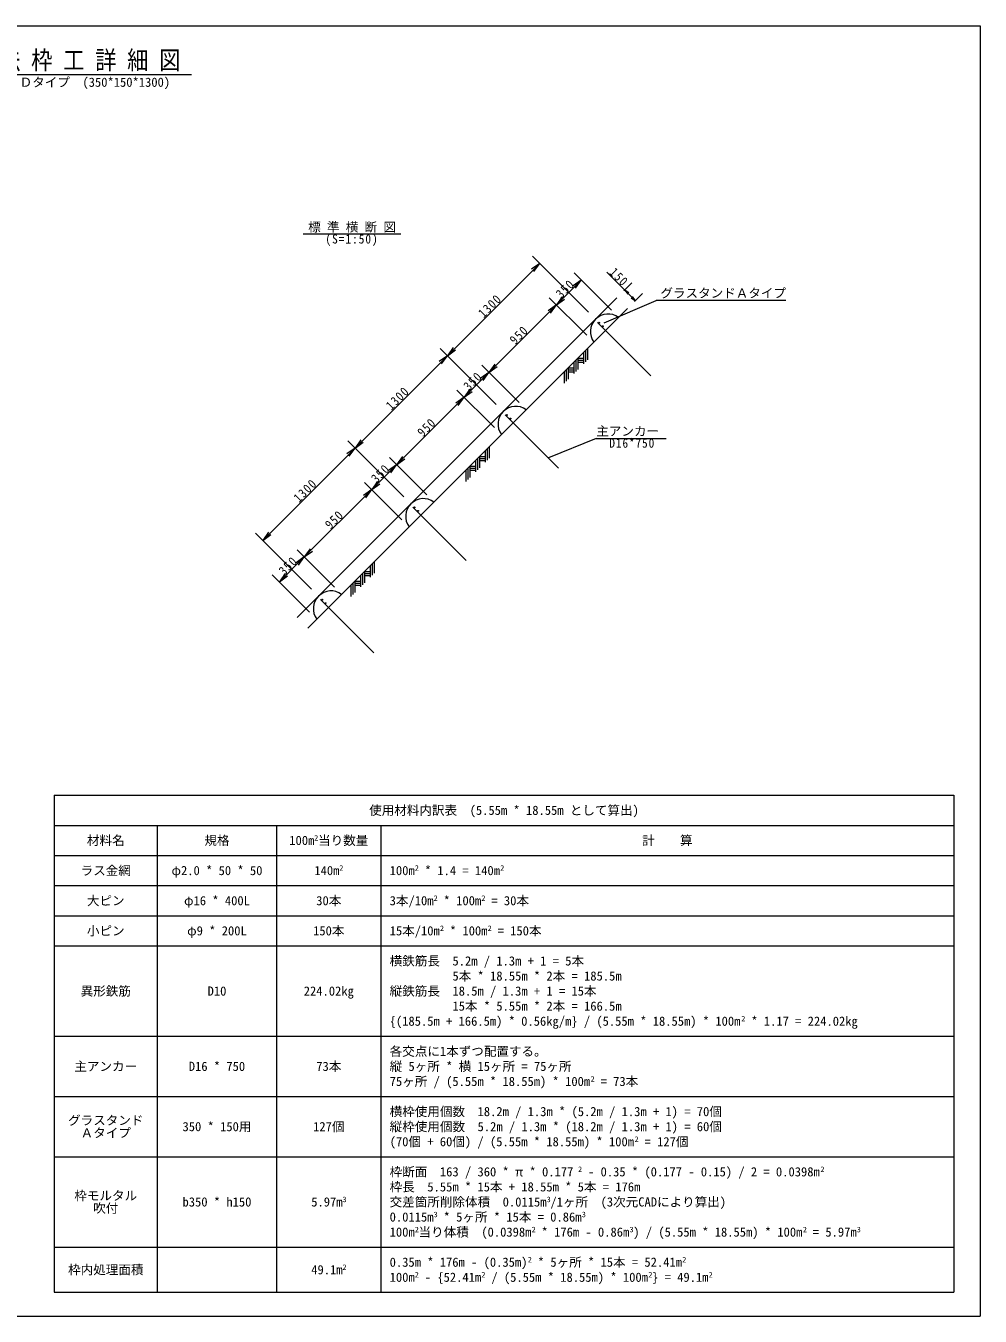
# Model space of a CAD drawing. Units: millimetres on the paper, scale 1:50. Extents: x 20 to 400, y 20 to 277.
# Drawn here: x 210 to 400, y 20 to 277 of the extents above; entities that cross this region are included whole.
import ezdxf
from ezdxf.enums import TextEntityAlignment as Align

# ---------------------------------------------------------------- set-up
doc = ezdxf.new("R2010")
doc.units = ezdxf.units.MM
doc.layers.add('D1', color=7, linetype='Continuous', lineweight=20)
doc.styles.add('ＭＳ ゴシック', font='')
doc.styles.get('ＭＳ ゴシック').set_extended_font_data('MS Gothic')

# ---------------------------------------------------------------- blocks, each defined once
blk = doc.blocks.new('open_arrow')
at = {"color": 0, "linetype": 'Continuous', "lineweight": -2}
blk.add_lwpolyline([(7.5, 1.25), (0, 0), (7.5, -1.25)], dxfattribs=at)

msp = doc.modelspace()

# ---------------------------------------------------------------- linework, layer by layer
at = {"layer": 'D1'}
for p, q in [((20, 277), (400, 277)), ((400, 277), (400, 20)), ((242.986, 267.225), (177.014, 267.225)), ((284.674, 235.469), (265.234, 235.469)), ((293.934, 211.294), (312.318, 229.678)), ((322.015, 219.982), (310.904, 231.093)), ((315.634, 221.414), (320.583, 226.363)), ((326.612, 220.335), (319.169, 227.778)), ((331.36, 222.255), (325.651, 227.965)), ((329.087, 224.224), (330.653, 225.791)), ((331.208, 222.103), (332.774, 223.669)), ((264.033, 159.17), (327.672, 222.81)), ((302.199, 207.979), (315.634, 221.414)), ((321.662, 215.385), (314.219, 222.828)), ((325.138, 217.859), (335.502, 222.307)), ((361.34, 222.307), (335.502, 222.307)), ((266.154, 157.049), (329.794, 220.689)), ((323.845, 217.912), (334.452, 207.305)), ((275.549, 192.909), (293.934, 211.294)), ((303.631, 201.597), (292.519, 212.708)), ((319.905, 210.8), (319.905, 208.551)), ((319.905, 210.8), (321.029, 210.8)), ((321.029, 211.924), (321.029, 209.675)), ((321.432, 212.327), (321.432, 210.078)), ((321.835, 212.73), (321.835, 210.482)), ((308.227, 201.95), (300.784, 209.393)), ((317.571, 208.466), (317.571, 206.218)), ((317.974, 208.869), (317.974, 206.621)), ((317.974, 208.869), (319.099, 208.869)), ((317.974, 208.466), (319.099, 208.466)), ((319.099, 209.994), (319.099, 207.745)), ((319.502, 210.397), (319.502, 208.148)), ((319.905, 210.397), (321.029, 210.397)), ((319.905, 209.994), (321.029, 209.994)), ((297.249, 203.029), (302.199, 207.979)), ((317.168, 208.063), (317.168, 205.815)), ((317.974, 208.063), (319.099, 208.063)), ((303.277, 197.001), (295.835, 204.443)), ((283.814, 189.594), (297.249, 203.029)), ((305.461, 199.527), (316.067, 188.92)), ((257.164, 174.524), (275.549, 192.909)), ((285.246, 183.212), (274.135, 194.323)), ((302.248, 193.143), (302.248, 190.895)), ((323.57, 194.805), (314.056, 190.931)), ((323.57, 194.805), (337.475, 194.805)), ((289.842, 183.566), (282.4, 191.008)), ((299.512, 190.407), (299.512, 188.158)), ((299.915, 190.81), (299.915, 188.561)), ((300.318, 191.213), (300.318, 188.964)), ((300.318, 191.213), (301.442, 191.213)), ((300.318, 190.81), (301.442, 190.81)), ((300.318, 190.407), (301.442, 190.407)), ((301.442, 192.337), (301.442, 190.089)), ((301.845, 192.74), (301.845, 190.492)), ((278.864, 184.644), (283.814, 189.594)), ((297.581, 188.476), (297.581, 186.228)), ((297.984, 188.879), (297.984, 186.631)), ((298.387, 189.282), (298.387, 187.034)), ((298.387, 189.282), (299.512, 189.282)), ((298.387, 188.879), (299.512, 188.879)), ((298.387, 188.476), (299.512, 188.476)), ((284.892, 178.616), (277.45, 186.058)), ((265.429, 171.209), (278.864, 184.644)), ((287.076, 181.142), (297.682, 170.535)), ((266.861, 164.827), (255.75, 175.938)), ((271.457, 165.181), (264.015, 172.623)), ((260.479, 166.259), (265.429, 171.209)), ((278.963, 169.858), (278.963, 167.61)), ((279.366, 170.261), (279.366, 168.013)), ((266.508, 160.231), (259.065, 167.673)), ((276.63, 167.525), (276.63, 165.276)), ((277.033, 167.928), (277.033, 165.679)), ((277.436, 168.331), (277.436, 166.082)), ((277.436, 168.331), (278.56, 168.331)), ((277.436, 167.928), (278.56, 167.928)), ((277.436, 167.525), (278.56, 167.525)), ((278.56, 169.455), (278.56, 167.207)), ((274.699, 165.594), (274.699, 163.346)), ((275.102, 165.997), (275.102, 163.749)), ((275.505, 166.4), (275.505, 164.152)), ((275.505, 166.4), (276.63, 166.4)), ((275.505, 165.997), (276.63, 165.997)), ((275.505, 165.594), (276.63, 165.594)), ((268.691, 162.757), (279.298, 152.151)), ((215.656, 123.761), (215.656, 24.761)), ((215.656, 123.761), (394.756, 123.761)), ((394.756, 123.761), (394.756, 24.761)), ((215.656, 117.761), (394.756, 117.761)), ((236.176, 117.761), (236.176, 24.761)), ((259.936, 117.761), (259.936, 24.761)), ((280.696, 117.761), (280.696, 24.761)), ((215.656, 111.761), (394.756, 111.761)), ((215.656, 105.761), (394.756, 105.761)), ((215.656, 99.761), (394.756, 99.761)), ((215.656, 93.761), (394.756, 93.761)), ((215.656, 75.761), (394.756, 75.761)), ((215.656, 63.761), (394.756, 63.761)), ((215.656, 51.761), (394.756, 51.761)), ((215.656, 33.761), (394.756, 33.761)), ((215.656, 24.761), (394.756, 24.761)), ((20, 20), (400, 20))]:
    msp.add_line(p, q, dxfattribs=at)
for centre in [(324.138, 217.859), (324.845, 217.152), (305.753, 199.474), (306.46, 198.767), (287.368, 181.09), (288.075, 180.383), (268.983, 162.705), (269.69, 161.998)]:
    msp.add_circle(centre, 0.1, dxfattribs=at)
for centre in [(325.934, 216.063), (307.549, 197.678), (289.164, 179.293), (270.78, 160.909)]:
    msp.add_arc(centre, 3.542, 53.79741, 216.20259, dxfattribs=at)

# ---------------------------------------------------------------- block references
for p, xscale, yscale, rotation in [((312.318, 229.678), 0.263, 0.263, 225), ((320.583, 226.363), 0.263, 0.263, 225), ((329.239, 224.377), 0.132, 0.132, 315), ((315.634, 221.414), 0.263, 0.263, 225), ((315.634, 221.414), 0.263, 0.263, 45), ((331.36, 222.255), 0.132, 0.132, 135), ((293.934, 211.294), 0.263, 0.263, 225), ((293.934, 211.294), 0.263, 0.263, 45), ((302.199, 207.979), 0.263, 0.263, 225), ((302.199, 207.979), 0.263, 0.263, 45), ((297.249, 203.029), 0.263, 0.263, 225), ((297.249, 203.029), 0.263, 0.263, 45), ((275.549, 192.909), 0.263, 0.263, 225), ((275.549, 192.909), 0.263, 0.263, 45), ((283.814, 189.594), 0.263, 0.263, 45), ((283.814, 189.594), 0.263, 0.263, 225), ((278.864, 184.644), 0.263, 0.263, 45), ((278.864, 184.644), 0.263, 0.263, 225), ((257.164, 174.524), 0.263, 0.263, 45), ((265.429, 171.209), 0.263, 0.263, 45), ((265.429, 171.209), 0.263, 0.263, 225), ((260.479, 166.259), 0.263, 0.263, 45)]:
    msp.add_blockref('open_arrow', p, dxfattribs=dict(at, xscale=xscale, yscale=yscale, rotation=rotation))

# ---------------------------------------------------------------- texts
at = {"layer": 'D1', "style": 'ＭＳ ゴシック', "width": 0.85}
msp.add_text('簡 易 吹 付 法 枠 工 詳 細 図', height=3.666, dxfattribs=at).set_placement((210, 267.225), align=Align.BOTTOM_CENTER)
at = {"layer": 'D1', "style": 'ＭＳ ゴシック'}
msp.add_text('イージーシェルフ工法\u3000Ｄタイプ\u3000(350*150*1300)', height=1.833, dxfattribs=at).set_placement((210, 266.685), align=Align.TOP_CENTER)
msp.add_text('標 準 横 断 図', height=1.833, dxfattribs=at).set_placement((274.954, 235.469), align=Align.BOTTOM_CENTER)
msp.add_text('グラスタンドＡタイプ', height=1.833, dxfattribs=at).set_placement((361.34, 222.307), align=Align.BOTTOM_RIGHT)
msp.add_text('主アンカー', height=1.833, dxfattribs=at).set_placement((323.57, 194.805), align=Align.BOTTOM_LEFT)
for s, height, p in [('使用材料内訳表\u3000(5.55m * 18.55m として算出)', 1.833, (305.206, 120.761)), ('材料名', 1.833, (225.916, 114.761)), ('規格', 1.833, (248.056, 114.761)), ('100m', 1.833, (264.941, 114.761)), ('2', 1.1, (267.816, 115.261)), ('当り数量', 1.833, (273.191, 114.761)), ('計\u3000\u3000算', 1.833, (337.726, 114.761)), ('ラス金網', 1.833, (225.916, 108.761)), ('φ2.0 * 50 * 50', 1.833, (248.056, 108.761)), ('140m', 1.833, (269.941, 108.761)), ('2', 1.1, (272.816, 109.261)), ('大ピン', 1.833, (225.916, 102.761)), ('φ16 * 400L', 1.833, (248.056, 102.761)), ('30本', 1.833, (270.316, 102.761)), ('小ピン', 1.833, (225.916, 96.761)), ('φ9 * 200L', 1.833, (248.056, 96.761)), ('150本', 1.833, (270.316, 96.761)), ('異形鉄筋', 1.833, (225.916, 84.761)), ('D10', 1.833, (248.056, 84.761)), ('224.02kg', 1.833, (270.316, 84.761)), ('主アンカー', 1.833, (225.916, 69.761)), ('D16 * 750', 1.833, (248.056, 69.761)), ('73本', 1.833, (270.316, 69.761)), ('グラスタンド', 1.833, (225.916, 59.011)), ('Ａタイプ', 1.833, (225.916, 56.511)), ('350 * 150用', 1.833, (248.056, 57.761)), ('127個', 1.833, (270.316, 57.761)), ('枠モルタル', 1.833, (225.916, 44.011)), ('b350 * h150', 1.833, (248.056, 42.761)), ('3', 1.1, (273.441, 43.261)), ('吹付', 1.833, (225.916, 41.511)), ('5.97m', 1.833, (269.941, 42.761)), ('枠内処理面積', 1.833, (225.916, 29.261)), ('49.1m', 1.833, (269.941, 29.261)), ('2', 1.1, (273.441, 29.761))]:
    msp.add_text(s, height=height, dxfattribs=at).set_placement(p, align=Align.MIDDLE_CENTER)
for s, height, p in [('100m', 1.833, (282.436, 108.761)), ('2', 1.1, (287.436, 109.261)), (' * 1.4 = 140m', 1.833, (288.186, 108.761)), ('2', 1.1, (304.436, 109.261)), ('3本/10m', 1.833, (282.436, 102.761)), ('2', 1.1, (291.186, 103.261)), (' * 100m', 1.833, (291.936, 102.761)), ('2', 1.1, (300.686, 103.261)), (' = 30本', 1.833, (301.436, 102.761)), ('15本/10m', 1.833, (282.436, 96.761)), ('2', 1.1, (292.436, 97.261)), (' * 100m', 1.833, (293.186, 96.761)), ('2', 1.1, (301.936, 97.261)), (' = 150本', 1.833, (302.686, 96.761)), ('横鉄筋長\u30005.2m / 1.3m + 1 = 5本', 1.833, (282.436, 90.761)), ('\u3000\u3000\u3000\u3000\u30005本 * 18.55m * 2本 = 185.5m', 1.833, (282.436, 87.761)), ('縦鉄筋長\u300018.5m / 1.3m + 1 = 15本', 1.833, (282.436, 84.761)), ('\u3000\u3000\u3000\u3000\u300015本 * 5.55m * 2本 = 166.5m', 1.833, (282.436, 81.761)), ('{(185.5m + 166.5m) * 0.56kg/m} / (5.55m * 18.55m) * 100m', 1.833, (282.436, 78.761)), ('2', 1.1, (352.436, 79.261)), (' * 1.17 = 224.02kg', 1.833, (353.186, 78.761)), ('各交点に1本ずつ配置する。', 1.833, (282.436, 72.761)), ('縦 5ヶ所 * 横 15ヶ所 = 75ヶ所', 1.833, (282.436, 69.761)), ('75ヶ所 / (5.55m * 18.55m) * 100m', 1.833, (282.436, 66.761)), ('2', 1.1, (322.436, 67.261)), (' = 73本', 1.833, (323.186, 66.761)), ('横枠使用個数\u300018.2m / 1.3m * (5.2m / 1.3m + 1) = 70個', 1.833, (282.436, 60.761)), ('縦枠使用個数\u30005.2m / 1.3m * (18.2m / 1.3m + 1) = 60個', 1.833, (282.436, 57.761)), ('(70個 + 60個) / (5.55m * 18.55m) * 100m', 1.833, (282.436, 54.761)), ('2', 1.1, (331.186, 55.261)), (' = 127個', 1.833, (331.936, 54.761)), ('枠断面\u3000163 / 360 * π * 0.177', 1.833, (282.436, 48.761)), ('2', 1.1, (319.936, 49.261)), (' - 0.35 * (0.177 - 0.15) / 2 = 0.0398m', 1.833, (320.686, 48.761)), ('2', 1.1, (368.186, 49.261)), ('枠長\u30005.55m * 15本 + 18.55m * 5本 = 176m', 1.833, (282.436, 45.761)), ('交差箇所削除体積\u30000.0115m', 1.833, (282.436, 42.761)), ('3', 1.1, (313.686, 43.261)), ('/1ヶ所\u3000(3次元CADにより算出)', 1.833, (314.436, 42.761)), ('0.0115m', 1.833, (282.436, 39.761)), ('3', 1.1, (291.186, 40.261)), (' * 5ヶ所 * 15本 = 0.86m', 1.833, (291.936, 39.761)), ('3', 1.1, (320.686, 40.261)), ('100m', 1.833, (282.436, 36.761)), ('2', 1.1, (287.436, 37.261)), ('当り体積\u3000(0.0398m', 1.833, (288.186, 36.761)), ('2', 1.1, (310.686, 37.261)), (' * 176m - 0.86m', 1.833, (311.436, 36.761)), ('3', 1.1, (330.186, 37.261)), (') / (5.55m * 18.55m) * 100m', 1.833, (330.936, 36.761)), ('2', 1.1, (364.686, 37.261)), (' = 5.97m', 1.833, (365.436, 36.761)), ('3', 1.1, (375.436, 37.261)), ('0.35m * 176m - (0.35m)', 1.833, (282.436, 30.761)), ('2', 1.1, (309.936, 31.261)), (' * 5ヶ所 * 15本 = 52.41m', 1.833, (310.686, 30.761)), ('2', 1.1, (340.686, 31.261)), ('100m', 1.833, (282.436, 27.761)), ('2', 1.1, (287.436, 28.261)), (' - {52.41m', 1.833, (288.186, 27.761)), ('2', 1.1, (300.686, 28.261)), (' / (5.55m * 18.55m) * 100m', 1.833, (301.436, 27.761)), ('2', 1.1, (333.936, 28.261)), ('} = 49.1m', 1.833, (334.686, 27.761)), ('2', 1.1, (345.936, 28.261))]:
    msp.add_text(s, height=height, dxfattribs=at).set_placement(p, align=Align.MIDDLE_LEFT)
at = {"layer": 'D1', "char_height": 1.833, "style": 'ＭＳ ゴシック'}
for s, insert, attachment_point in [('\\T1.18;\\W0.9;(S=1:50)', (274.954, 235.469), 2), ('\\T1.16;\\W0.9;\u3000D16*750', (323.57, 194.805), 1)]:
    msp.add_mtext(s, dxfattribs=dict(at, insert=insert, attachment_point=attachment_point))
at = {"layer": 'D1', "char_height": 1.833, "attachment_point": 8, "style": 'ＭＳ ゴシック'}
for s, insert, rotation in [('\\T1.18;\\W0.9;150', (327.454, 226.303), 315), ('\\T1.18;\\W0.9;350', (318.038, 223.959), 45), ('\\T1.18;\\W0.9;1300', (303.055, 220.557), 45), ('\\T1.18;\\W0.9;950', (308.845, 214.767), 45), ('\\T1.18;\\W0.9;350', (299.653, 205.574), 45), ('\\T1.18;\\W0.9;1300', (284.671, 202.172), 45), ('\\T1.18;\\W0.9;950', (290.461, 196.382), 45), ('\\T1.18;\\W0.9;350', (281.268, 187.19), 45), ('\\T1.18;\\W0.9;1300', (266.286, 183.787), 45), ('\\T1.18;\\W0.9;950', (272.076, 177.997), 45), ('\\T1.18;\\W0.9;350', (262.883, 168.805), 45)]:
    msp.add_mtext(s, dxfattribs=dict(at, insert=insert, rotation=rotation))

doc.saveas('drawing.dxf')
